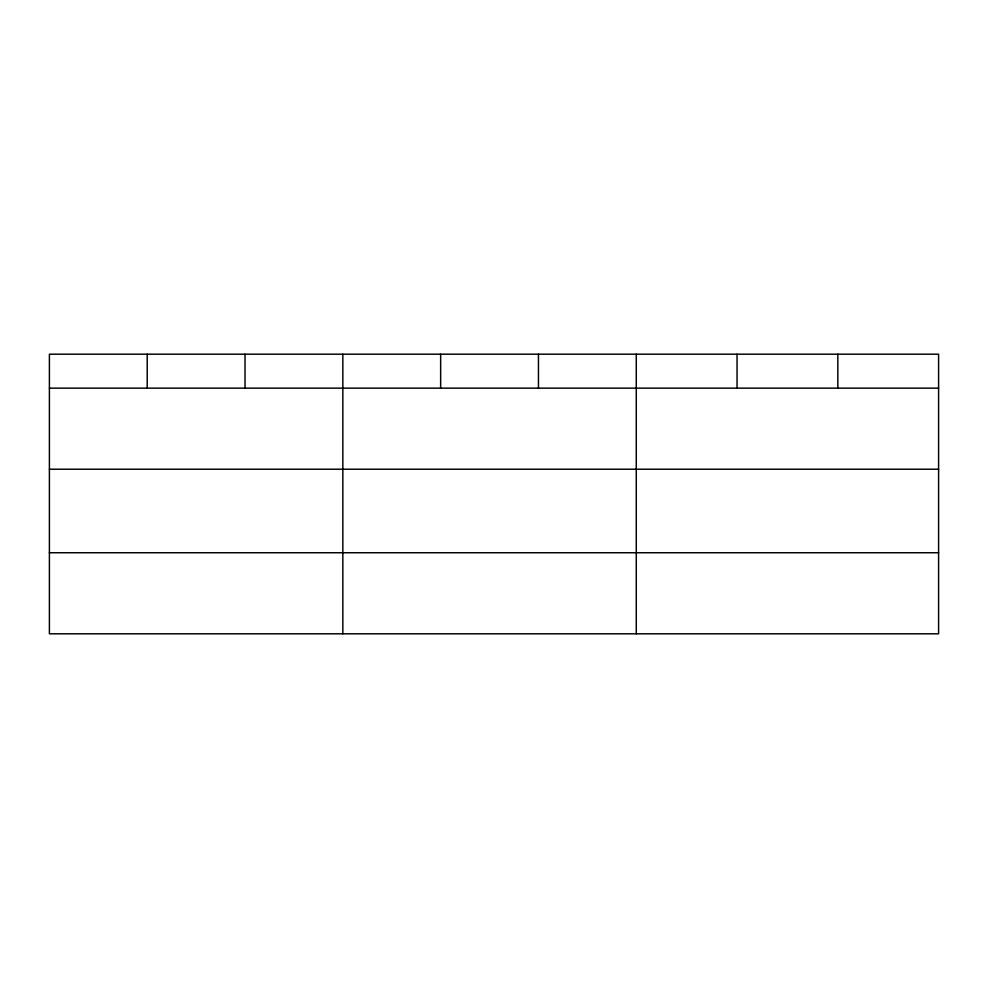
<?xml version="1.0" encoding="UTF-8"?>
<svg xmlns="http://www.w3.org/2000/svg" width="988" height="988" viewBox="0 0 988 988"><rect width="100%" height="100%" fill="white"/><g stroke="black" fill="none" stroke-linecap="round" stroke-linejoin="round"><path stroke-width="1.48" d="M938.6 469.214L938.6 354.198L49.4 354.198L49.4 633.802L938.6 633.802L938.6 469.214L49.4 469.214M49.4 388.148L938.6 388.148M49.4 552.737L938.6 552.737M837.824 354.198L837.824 388.148M737.048 354.198L737.048 388.148M636.272 354.198L636.272 633.802M538.46 354.198L538.46 388.148M440.648 354.198L440.648 388.148M342.836 354.198L342.836 633.802M245.024 354.198L245.024 388.148M147.212 354.198L147.212 388.148"/></g></svg>
